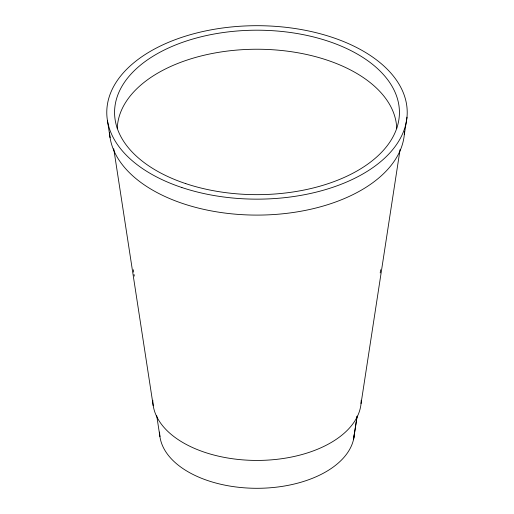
<?xml version="1.0" encoding="UTF-8"?>
<svg xmlns="http://www.w3.org/2000/svg" width="514" height="514" viewBox="0 0 514 514"><rect width="100%" height="100%" fill="white"/><g stroke="black" fill="none" stroke-linecap="round" stroke-linejoin="round"><path stroke-width="0.77" d="M380.199 272.928L380.681 269.76M361.046 403.567L400.078 149.555M404.319 134.584L406.992 117.179M357.095 416.346L353.491 439.663L357.153 416.083M156.719 415.723L159.938 436.637M133.312 269.76L133.679 272.131M134.045 274.502L134.289 276.082M113.729 148.719L153.23 405.758M107.413 120.334L110.08 137.688M354.358 433.411A97.384 56.225 0 0 1 255.843 488.294A97.384 56.225 0 0 1 159.616 432.075M117.276 128.481A139.75 80.685 0 0 1 257 49.235A139.75 80.685 0 0 1 396.724 128.481M404.512 131.443A147.537 85.183 0 0 1 257.655 215.096A147.537 85.183 0 0 1 109.514 132.201M361.201 400.271A104.201 60.157 0 0 1 257 460.428A104.201 60.157 0 0 1 152.799 400.271M181.892 187.533A150.216 86.725 0 0 0 407.216 112.425A150.216 86.725 0 0 0 181.892 37.316A150.216 86.725 0 0 0 181.892 187.533M185.785 183.639A142.423 82.227 0 0 0 399.423 112.425A142.423 82.227 0 0 0 185.785 41.216A142.423 82.227 0 0 0 185.785 183.639"/></g></svg>
